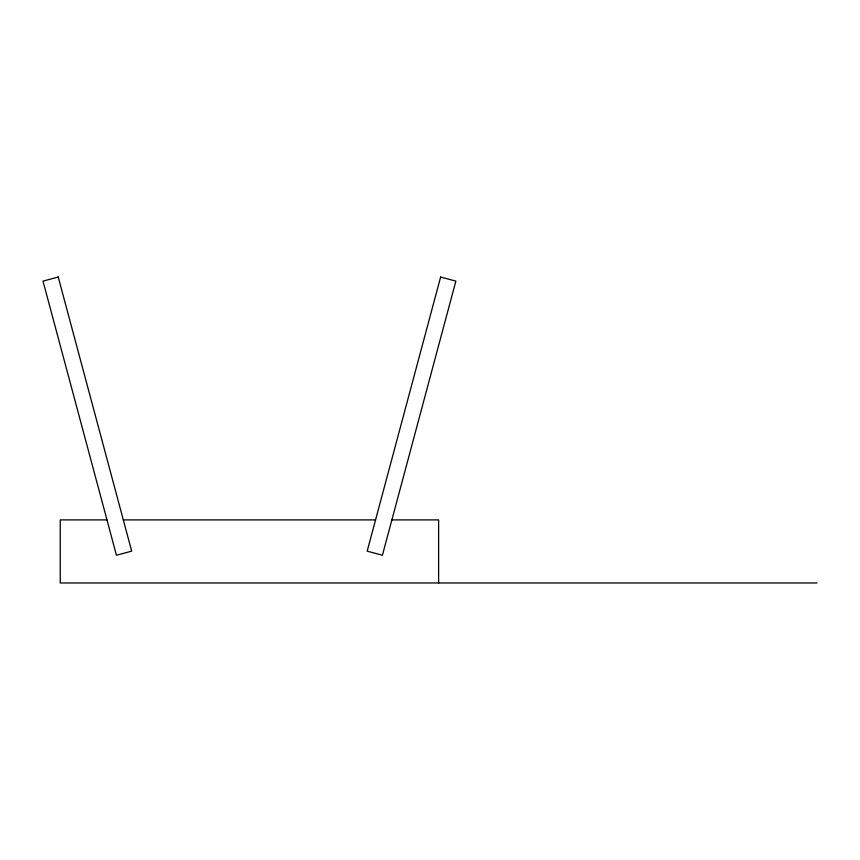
<?xml version="1.0" encoding="UTF-8"?>
<svg xmlns="http://www.w3.org/2000/svg" width="860" height="860" viewBox="0 0 860 860"><rect width="100%" height="100%" fill="white"/><g stroke="black" fill="none" stroke-linecap="round" stroke-linejoin="round"><path stroke-width="1.29" d="M106.984 519.902L60.243 519.902L60.243 582.962L817 582.962M123.302 519.902L375.551 519.902M391.88 519.902L438.621 519.902L438.621 582.962M440.632 277.038L367.177 551.153L382.41 555.237L455.864 281.123L440.632 277.038M58.233 277.038L43 281.123L116.444 555.237L131.677 551.153L58.233 277.038"/></g></svg>
